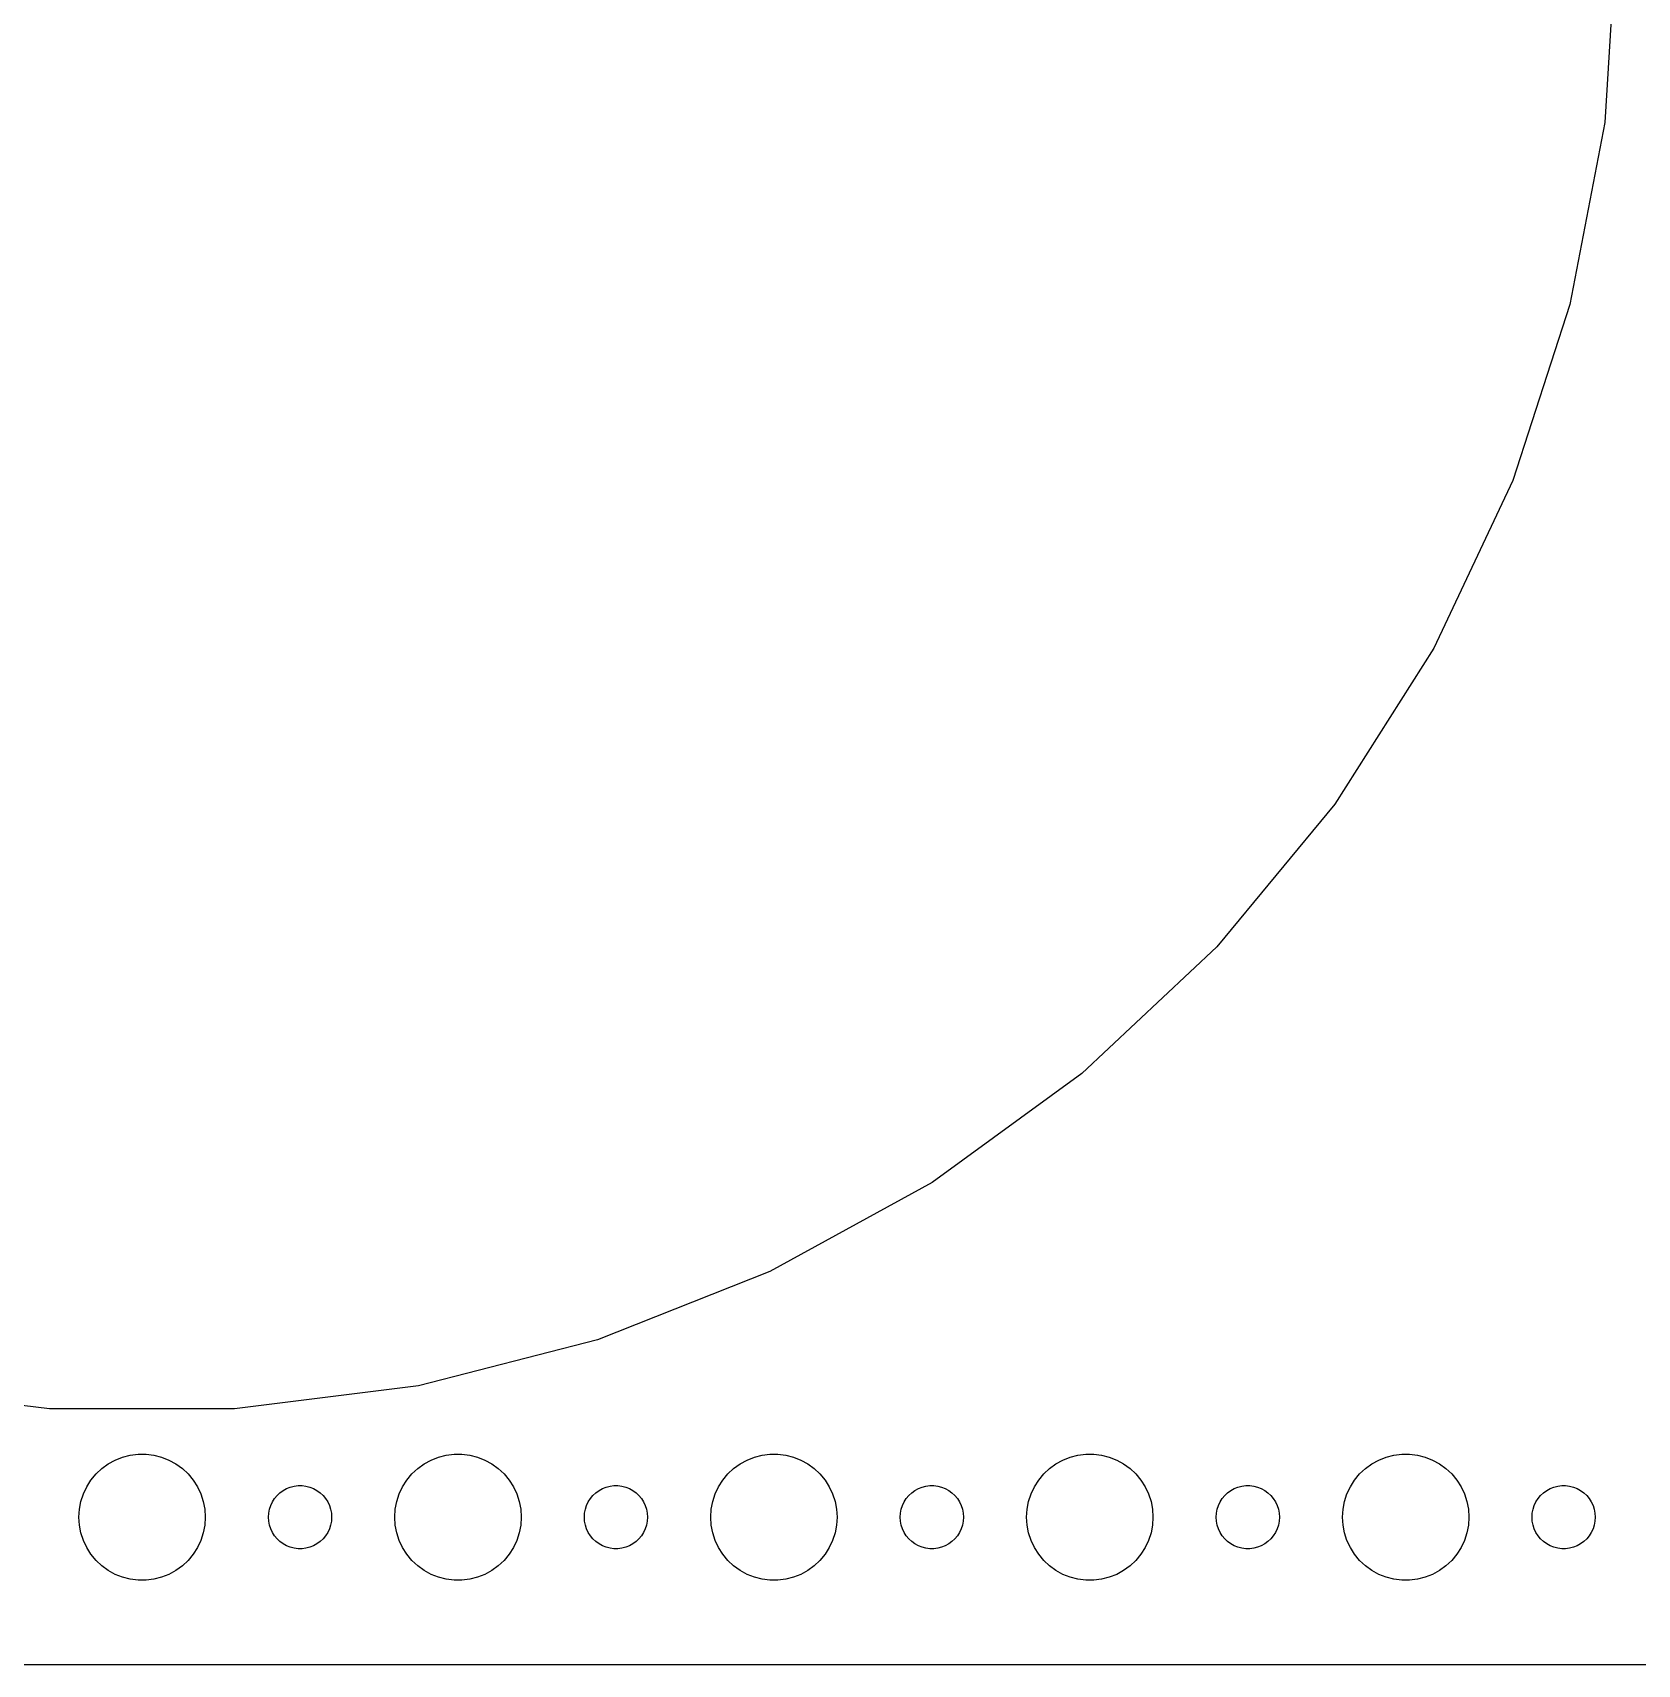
# Model space of a CAD drawing. Header units: metres. Extents: x -300 to 300, y -82 to 82.
# Drawn here: x -222.7 to -146.5, y -82 to -4.5 of the extents above; entities that cross this region are included whole.
import ezdxf

# ---------------------------------------------------------------- set-up
doc = ezdxf.new("R2010")
doc.units = ezdxf.units.M

msp = doc.modelspace()

# ---------------------------------------------------------------- linework, layer by layer
for p, q in [((-147.5, 0), (-148.052, -8.77332)), ((-148.052, -8.77332), (-149.699, -17.4083)), ((-149.699, -17.4083), (-152.416, -25.7687)), ((-152.416, -25.7687), (-156.159, -33.7227)), ((-156.159, -33.7227), (-160.869, -41.145)), ((-160.869, -41.145), (-166.472, -47.9183)), ((-166.472, -47.9183), (-172.88, -53.9359)), ((-172.88, -53.9359), (-179.992, -59.103)), ((-179.992, -59.103), (-187.695, -63.3379)), ((-187.695, -63.3379), (-195.869, -66.574)), ((-195.869, -66.574), (-204.383, -68.7601)), ((-221.895, -69.8619), (-230.617, -68.7601)), ((-204.383, -68.7601), (-213.105, -69.8619)), ((-213.105, -69.8619), (-221.895, -69.8619)), ((-218.427, -72.1468), (-218.062, -72.0531)), ((-218.062, -72.0531), (-217.688, -72.0059)), ((-217.688, -72.0059), (-217.312, -72.0059)), ((-217.312, -72.0059), (-216.938, -72.0531)), ((-216.938, -72.0531), (-216.573, -72.1468)), ((-203.427, -72.1468), (-203.062, -72.0531)), ((-203.062, -72.0531), (-202.688, -72.0059)), ((-202.688, -72.0059), (-202.312, -72.0059)), ((-202.312, -72.0059), (-201.938, -72.0531)), ((-201.938, -72.0531), (-201.573, -72.1468)), ((-188.427, -72.1468), (-188.062, -72.0531)), ((-188.062, -72.0531), (-187.688, -72.0059)), ((-187.688, -72.0059), (-187.312, -72.0059)), ((-187.312, -72.0059), (-186.938, -72.0531)), ((-186.938, -72.0531), (-186.573, -72.1468)), ((-173.427, -72.1468), (-173.062, -72.0531)), ((-173.062, -72.0531), (-172.688, -72.0059)), ((-172.688, -72.0059), (-172.312, -72.0059)), ((-172.312, -72.0059), (-171.938, -72.0531)), ((-171.938, -72.0531), (-171.573, -72.1468)), ((-158.427, -72.1468), (-158.062, -72.0531)), ((-158.062, -72.0531), (-157.688, -72.0059)), ((-157.688, -72.0059), (-157.312, -72.0059)), ((-157.312, -72.0059), (-156.938, -72.0531)), ((-156.938, -72.0531), (-156.573, -72.1468)), ((-219.687, -72.9464), (-219.412, -72.6885)), ((-219.412, -72.6885), (-219.107, -72.467)), ((-219.107, -72.467), (-218.777, -72.2855)), ((-218.777, -72.2855), (-218.427, -72.1468)), ((-216.573, -72.1468), (-216.223, -72.2855)), ((-216.223, -72.2855), (-215.893, -72.467)), ((-215.893, -72.467), (-215.588, -72.6885)), ((-215.588, -72.6885), (-215.313, -72.9464)), ((-204.687, -72.9464), (-204.412, -72.6885)), ((-204.412, -72.6885), (-204.107, -72.467)), ((-204.107, -72.467), (-203.777, -72.2855)), ((-203.777, -72.2855), (-203.427, -72.1468)), ((-201.573, -72.1468), (-201.223, -72.2855)), ((-201.223, -72.2855), (-200.893, -72.467)), ((-200.893, -72.467), (-200.588, -72.6885)), ((-200.588, -72.6885), (-200.313, -72.9464)), ((-189.687, -72.9464), (-189.412, -72.6885)), ((-189.412, -72.6885), (-189.107, -72.467)), ((-189.107, -72.467), (-188.777, -72.2855)), ((-188.777, -72.2855), (-188.427, -72.1468)), ((-186.573, -72.1468), (-186.223, -72.2855)), ((-186.223, -72.2855), (-185.893, -72.467)), ((-185.893, -72.467), (-185.588, -72.6885)), ((-185.588, -72.6885), (-185.313, -72.9464)), ((-174.687, -72.9464), (-174.412, -72.6885)), ((-174.412, -72.6885), (-174.107, -72.467)), ((-174.107, -72.467), (-173.777, -72.2855)), ((-173.777, -72.2855), (-173.427, -72.1468)), ((-171.573, -72.1468), (-171.223, -72.2855)), ((-171.223, -72.2855), (-170.893, -72.467)), ((-170.893, -72.467), (-170.588, -72.6885)), ((-170.588, -72.6885), (-170.313, -72.9464)), ((-159.687, -72.9464), (-159.412, -72.6885)), ((-159.412, -72.6885), (-159.107, -72.467)), ((-159.107, -72.467), (-158.777, -72.2855)), ((-158.777, -72.2855), (-158.427, -72.1468)), ((-156.573, -72.1468), (-156.223, -72.2855)), ((-156.223, -72.2855), (-155.893, -72.467)), ((-155.893, -72.467), (-155.588, -72.6885)), ((-155.588, -72.6885), (-155.313, -72.9464)), ((-220.289, -73.8956), (-220.129, -73.5547)), ((-220.129, -73.5547), (-219.927, -73.2366)), ((-219.927, -73.2366), (-219.687, -72.9464)), ((-215.313, -72.9464), (-215.073, -73.2366)), ((-215.073, -73.2366), (-214.871, -73.5547)), ((-214.871, -73.5547), (-214.711, -73.8956)), ((-210.639, -73.6428), (-210.464, -73.5734)), ((-210.464, -73.5734), (-210.281, -73.5266)), ((-210.281, -73.5266), (-210.094, -73.503)), ((-210.094, -73.503), (-209.906, -73.503)), ((-209.906, -73.503), (-209.719, -73.5266)), ((-209.719, -73.5266), (-209.536, -73.5734)), ((-209.536, -73.5734), (-209.361, -73.6428)), ((-205.289, -73.8956), (-205.129, -73.5547)), ((-205.129, -73.5547), (-204.927, -73.2366)), ((-204.927, -73.2366), (-204.687, -72.9464)), ((-200.313, -72.9464), (-200.073, -73.2366)), ((-200.073, -73.2366), (-199.871, -73.5547)), ((-199.871, -73.5547), (-199.711, -73.8956)), ((-195.639, -73.6428), (-195.464, -73.5734)), ((-195.464, -73.5734), (-195.281, -73.5266)), ((-195.281, -73.5266), (-195.094, -73.503)), ((-195.094, -73.503), (-194.906, -73.503)), ((-194.906, -73.503), (-194.719, -73.5266)), ((-194.719, -73.5266), (-194.536, -73.5734)), ((-194.536, -73.5734), (-194.361, -73.6428)), ((-190.289, -73.8956), (-190.129, -73.5547)), ((-190.129, -73.5547), (-189.927, -73.2366)), ((-189.927, -73.2366), (-189.687, -72.9464)), ((-185.313, -72.9464), (-185.073, -73.2366)), ((-185.073, -73.2366), (-184.871, -73.5547)), ((-184.871, -73.5547), (-184.711, -73.8956)), ((-180.639, -73.6428), (-180.464, -73.5734)), ((-180.464, -73.5734), (-180.281, -73.5266)), ((-180.281, -73.5266), (-180.094, -73.503)), ((-180.094, -73.503), (-179.906, -73.503)), ((-179.906, -73.503), (-179.719, -73.5266)), ((-179.719, -73.5266), (-179.536, -73.5734)), ((-179.536, -73.5734), (-179.361, -73.6428)), ((-175.289, -73.8956), (-175.129, -73.5547)), ((-175.129, -73.5547), (-174.927, -73.2366)), ((-174.927, -73.2366), (-174.687, -72.9464)), ((-170.313, -72.9464), (-170.073, -73.2366)), ((-170.073, -73.2366), (-169.871, -73.5547)), ((-169.871, -73.5547), (-169.711, -73.8956)), ((-165.639, -73.6428), (-165.464, -73.5734)), ((-165.464, -73.5734), (-165.281, -73.5266)), ((-165.281, -73.5266), (-165.094, -73.503)), ((-165.094, -73.503), (-164.906, -73.503)), ((-164.906, -73.503), (-164.719, -73.5266)), ((-164.719, -73.5266), (-164.536, -73.5734)), ((-164.536, -73.5734), (-164.361, -73.6428)), ((-160.289, -73.8956), (-160.129, -73.5547)), ((-160.129, -73.5547), (-159.927, -73.2366)), ((-159.927, -73.2366), (-159.687, -72.9464)), ((-155.313, -72.9464), (-155.073, -73.2366)), ((-155.073, -73.2366), (-154.871, -73.5547)), ((-154.871, -73.5547), (-154.711, -73.8956)), ((-150.639, -73.6428), (-150.464, -73.5734)), ((-150.464, -73.5734), (-150.281, -73.5266)), ((-150.281, -73.5266), (-150.094, -73.503)), ((-150.094, -73.503), (-149.906, -73.503)), ((-149.906, -73.503), (-149.719, -73.5266)), ((-149.719, -73.5266), (-149.536, -73.5734)), ((-149.536, -73.5734), (-149.361, -73.6428)), ((-220.476, -74.624), (-220.406, -74.2539)), ((-220.406, -74.2539), (-220.289, -73.8956)), ((-214.711, -73.8956), (-214.594, -74.2539)), ((-214.594, -74.2539), (-214.524, -74.624)), ((-211.395, -74.4478), (-211.314, -74.2774)), ((-211.314, -74.2774), (-211.214, -74.1183)), ((-211.214, -74.1183), (-211.093, -73.9732)), ((-211.093, -73.9732), (-210.956, -73.8442)), ((-210.956, -73.8442), (-210.804, -73.7335)), ((-210.804, -73.7335), (-210.639, -73.6428)), ((-209.361, -73.6428), (-209.196, -73.7335)), ((-209.196, -73.7335), (-209.044, -73.8442)), ((-209.044, -73.8442), (-208.907, -73.9732)), ((-208.907, -73.9732), (-208.786, -74.1183)), ((-208.786, -74.1183), (-208.686, -74.2774)), ((-208.686, -74.2774), (-208.605, -74.4478)), ((-205.476, -74.624), (-205.406, -74.2539)), ((-205.406, -74.2539), (-205.289, -73.8956)), ((-199.711, -73.8956), (-199.594, -74.2539)), ((-199.594, -74.2539), (-199.524, -74.624)), ((-196.395, -74.4478), (-196.314, -74.2774)), ((-196.314, -74.2774), (-196.214, -74.1183)), ((-196.214, -74.1183), (-196.093, -73.9732)), ((-196.093, -73.9732), (-195.956, -73.8442)), ((-195.956, -73.8442), (-195.804, -73.7335)), ((-195.804, -73.7335), (-195.639, -73.6428)), ((-194.361, -73.6428), (-194.196, -73.7335)), ((-194.196, -73.7335), (-194.044, -73.8442)), ((-194.044, -73.8442), (-193.907, -73.9732)), ((-193.907, -73.9732), (-193.786, -74.1183)), ((-193.786, -74.1183), (-193.686, -74.2774)), ((-193.686, -74.2774), (-193.605, -74.4478)), ((-190.476, -74.624), (-190.406, -74.2539)), ((-190.406, -74.2539), (-190.289, -73.8956)), ((-184.711, -73.8956), (-184.594, -74.2539)), ((-184.594, -74.2539), (-184.524, -74.624)), ((-181.395, -74.4478), (-181.314, -74.2774)), ((-181.314, -74.2774), (-181.214, -74.1183)), ((-181.214, -74.1183), (-181.093, -73.9732)), ((-181.093, -73.9732), (-180.956, -73.8442)), ((-180.956, -73.8442), (-180.804, -73.7335)), ((-180.804, -73.7335), (-180.639, -73.6428)), ((-179.361, -73.6428), (-179.196, -73.7335)), ((-179.196, -73.7335), (-179.044, -73.8442)), ((-179.044, -73.8442), (-178.907, -73.9732)), ((-178.907, -73.9732), (-178.786, -74.1183)), ((-178.786, -74.1183), (-178.686, -74.2774)), ((-178.686, -74.2774), (-178.605, -74.4478)), ((-175.476, -74.624), (-175.406, -74.2539)), ((-175.406, -74.2539), (-175.289, -73.8956)), ((-169.711, -73.8956), (-169.594, -74.2539)), ((-169.594, -74.2539), (-169.524, -74.624)), ((-166.395, -74.4478), (-166.314, -74.2774)), ((-166.314, -74.2774), (-166.214, -74.1183)), ((-166.214, -74.1183), (-166.093, -73.9732)), ((-166.093, -73.9732), (-165.956, -73.8442)), ((-165.956, -73.8442), (-165.804, -73.7335)), ((-165.804, -73.7335), (-165.639, -73.6428)), ((-164.361, -73.6428), (-164.196, -73.7335)), ((-164.196, -73.7335), (-164.044, -73.8442)), ((-164.044, -73.8442), (-163.907, -73.9732)), ((-163.907, -73.9732), (-163.786, -74.1183)), ((-163.786, -74.1183), (-163.686, -74.2774)), ((-163.686, -74.2774), (-163.605, -74.4478)), ((-160.476, -74.624), (-160.406, -74.2539)), ((-160.406, -74.2539), (-160.289, -73.8956)), ((-154.711, -73.8956), (-154.594, -74.2539)), ((-154.594, -74.2539), (-154.524, -74.624)), ((-151.395, -74.4478), (-151.314, -74.2774)), ((-151.314, -74.2774), (-151.214, -74.1183)), ((-151.214, -74.1183), (-151.093, -73.9732)), ((-151.093, -73.9732), (-150.956, -73.8442)), ((-150.956, -73.8442), (-150.804, -73.7335)), ((-150.804, -73.7335), (-150.639, -73.6428)), ((-149.361, -73.6428), (-149.196, -73.7335)), ((-149.196, -73.7335), (-149.044, -73.8442)), ((-149.044, -73.8442), (-148.907, -73.9732)), ((-148.907, -73.9732), (-148.786, -74.1183)), ((-148.786, -74.1183), (-148.686, -74.2774)), ((-148.686, -74.2774), (-148.605, -74.4478)), ((-220.5, -75), (-220.476, -74.624)), ((-220.476, -75.376), (-220.5, -75)), ((-214.524, -74.624), (-214.5, -75)), ((-214.5, -75), (-214.524, -75.376)), ((-211.5, -75), (-211.488, -74.812)), ((-211.488, -75.188), (-211.5, -75)), ((-211.488, -74.812), (-211.453, -74.627)), ((-211.453, -74.627), (-211.395, -74.4478)), ((-208.605, -74.4478), (-208.547, -74.627)), ((-208.547, -74.627), (-208.512, -74.812)), ((-208.512, -74.812), (-208.5, -75)), ((-208.5, -75), (-208.512, -75.188)), ((-205.5, -75), (-205.476, -74.624)), ((-205.476, -75.376), (-205.5, -75)), ((-199.524, -74.624), (-199.5, -75)), ((-199.5, -75), (-199.524, -75.376)), ((-196.5, -75), (-196.488, -74.812)), ((-196.488, -75.188), (-196.5, -75)), ((-196.488, -74.812), (-196.453, -74.627)), ((-196.453, -74.627), (-196.395, -74.4478)), ((-193.605, -74.4478), (-193.547, -74.627)), ((-193.547, -74.627), (-193.512, -74.812)), ((-193.512, -74.812), (-193.5, -75)), ((-193.5, -75), (-193.512, -75.188)), ((-190.5, -75), (-190.476, -74.624)), ((-190.476, -75.376), (-190.5, -75)), ((-184.524, -74.624), (-184.5, -75)), ((-184.5, -75), (-184.524, -75.376)), ((-181.5, -75), (-181.488, -74.812)), ((-181.488, -75.188), (-181.5, -75)), ((-181.488, -74.812), (-181.453, -74.627)), ((-181.453, -74.627), (-181.395, -74.4478)), ((-178.605, -74.4478), (-178.547, -74.627)), ((-178.547, -74.627), (-178.512, -74.812)), ((-178.512, -74.812), (-178.5, -75)), ((-178.5, -75), (-178.512, -75.188)), ((-175.5, -75), (-175.476, -74.624)), ((-175.476, -75.376), (-175.5, -75)), ((-169.524, -74.624), (-169.5, -75)), ((-169.5, -75), (-169.524, -75.376)), ((-166.5, -75), (-166.488, -74.812)), ((-166.488, -75.188), (-166.5, -75)), ((-166.488, -74.812), (-166.453, -74.627)), ((-166.453, -74.627), (-166.395, -74.4478)), ((-163.605, -74.4478), (-163.547, -74.627)), ((-163.547, -74.627), (-163.512, -74.812)), ((-163.512, -74.812), (-163.5, -75)), ((-163.5, -75), (-163.512, -75.188)), ((-160.5, -75), (-160.476, -74.624)), ((-160.476, -75.376), (-160.5, -75)), ((-154.524, -74.624), (-154.5, -75)), ((-154.5, -75), (-154.524, -75.376)), ((-151.5, -75), (-151.488, -74.812)), ((-151.488, -75.188), (-151.5, -75)), ((-151.488, -74.812), (-151.453, -74.627)), ((-151.453, -74.627), (-151.395, -74.4478)), ((-148.605, -74.4478), (-148.547, -74.627)), ((-148.547, -74.627), (-148.512, -74.812)), ((-148.512, -74.812), (-148.5, -75)), ((-148.5, -75), (-148.512, -75.188)), ((-220.406, -75.7461), (-220.476, -75.376)), ((-220.289, -76.1044), (-220.406, -75.7461)), ((-214.594, -75.7461), (-214.711, -76.1044)), ((-214.524, -75.376), (-214.594, -75.7461)), ((-211.453, -75.373), (-211.488, -75.188)), ((-211.395, -75.5522), (-211.453, -75.373)), ((-211.314, -75.7226), (-211.395, -75.5522)), ((-211.214, -75.8817), (-211.314, -75.7226)), ((-211.093, -76.0268), (-211.214, -75.8817)), ((-208.786, -75.8817), (-208.907, -76.0268)), ((-208.686, -75.7226), (-208.786, -75.8817)), ((-208.605, -75.5522), (-208.686, -75.7226)), ((-208.547, -75.373), (-208.605, -75.5522)), ((-208.512, -75.188), (-208.547, -75.373)), ((-205.406, -75.7461), (-205.476, -75.376)), ((-205.289, -76.1044), (-205.406, -75.7461)), ((-199.594, -75.7461), (-199.711, -76.1044)), ((-199.524, -75.376), (-199.594, -75.7461)), ((-196.453, -75.373), (-196.488, -75.188)), ((-196.395, -75.5522), (-196.453, -75.373)), ((-196.314, -75.7226), (-196.395, -75.5522)), ((-196.214, -75.8817), (-196.314, -75.7226)), ((-196.093, -76.0268), (-196.214, -75.8817)), ((-193.786, -75.8817), (-193.907, -76.0268)), ((-193.686, -75.7226), (-193.786, -75.8817)), ((-193.605, -75.5522), (-193.686, -75.7226)), ((-193.547, -75.373), (-193.605, -75.5522)), ((-193.512, -75.188), (-193.547, -75.373)), ((-190.406, -75.7461), (-190.476, -75.376)), ((-190.289, -76.1044), (-190.406, -75.7461)), ((-184.594, -75.7461), (-184.711, -76.1044)), ((-184.524, -75.376), (-184.594, -75.7461)), ((-181.453, -75.373), (-181.488, -75.188)), ((-181.395, -75.5522), (-181.453, -75.373)), ((-181.314, -75.7226), (-181.395, -75.5522)), ((-181.214, -75.8817), (-181.314, -75.7226)), ((-181.093, -76.0268), (-181.214, -75.8817)), ((-178.786, -75.8817), (-178.907, -76.0268)), ((-178.686, -75.7226), (-178.786, -75.8817)), ((-178.605, -75.5522), (-178.686, -75.7226)), ((-178.547, -75.373), (-178.605, -75.5522)), ((-178.512, -75.188), (-178.547, -75.373)), ((-175.406, -75.7461), (-175.476, -75.376)), ((-175.289, -76.1044), (-175.406, -75.7461)), ((-169.594, -75.7461), (-169.711, -76.1044)), ((-169.524, -75.376), (-169.594, -75.7461)), ((-166.453, -75.373), (-166.488, -75.188)), ((-166.395, -75.5522), (-166.453, -75.373)), ((-166.314, -75.7226), (-166.395, -75.5522)), ((-166.214, -75.8817), (-166.314, -75.7226)), ((-166.093, -76.0268), (-166.214, -75.8817)), ((-163.786, -75.8817), (-163.907, -76.0268)), ((-163.686, -75.7226), (-163.786, -75.8817)), ((-163.605, -75.5522), (-163.686, -75.7226)), ((-163.547, -75.373), (-163.605, -75.5522)), ((-163.512, -75.188), (-163.547, -75.373)), ((-160.406, -75.7461), (-160.476, -75.376)), ((-160.289, -76.1044), (-160.406, -75.7461)), ((-154.594, -75.7461), (-154.711, -76.1044)), ((-154.524, -75.376), (-154.594, -75.7461)), ((-151.453, -75.373), (-151.488, -75.188)), ((-151.395, -75.5522), (-151.453, -75.373)), ((-151.314, -75.7226), (-151.395, -75.5522)), ((-151.214, -75.8817), (-151.314, -75.7226)), ((-151.093, -76.0268), (-151.214, -75.8817)), ((-148.786, -75.8817), (-148.907, -76.0268)), ((-148.686, -75.7226), (-148.786, -75.8817)), ((-148.605, -75.5522), (-148.686, -75.7226)), ((-148.547, -75.373), (-148.605, -75.5522)), ((-148.512, -75.188), (-148.547, -75.373)), ((-220.129, -76.4453), (-220.289, -76.1044)), ((-219.927, -76.7634), (-220.129, -76.4453)), ((-214.871, -76.4453), (-215.073, -76.7634)), ((-214.711, -76.1044), (-214.871, -76.4453)), ((-210.956, -76.1558), (-211.093, -76.0268)), ((-210.804, -76.2665), (-210.956, -76.1558)), ((-210.639, -76.3572), (-210.804, -76.2665)), ((-210.464, -76.4266), (-210.639, -76.3572)), ((-210.281, -76.4734), (-210.464, -76.4266)), ((-210.094, -76.497), (-210.281, -76.4734)), ((-209.906, -76.497), (-210.094, -76.497)), ((-209.719, -76.4734), (-209.906, -76.497)), ((-209.536, -76.4266), (-209.719, -76.4734)), ((-209.361, -76.3572), (-209.536, -76.4266)), ((-209.196, -76.2665), (-209.361, -76.3572)), ((-209.044, -76.1558), (-209.196, -76.2665)), ((-208.907, -76.0268), (-209.044, -76.1558)), ((-205.129, -76.4453), (-205.289, -76.1044)), ((-204.927, -76.7634), (-205.129, -76.4453)), ((-199.871, -76.4453), (-200.073, -76.7634)), ((-199.711, -76.1044), (-199.871, -76.4453)), ((-195.956, -76.1558), (-196.093, -76.0268)), ((-195.804, -76.2665), (-195.956, -76.1558)), ((-195.639, -76.3572), (-195.804, -76.2665)), ((-195.464, -76.4266), (-195.639, -76.3572)), ((-195.281, -76.4734), (-195.464, -76.4266)), ((-195.094, -76.497), (-195.281, -76.4734)), ((-194.906, -76.497), (-195.094, -76.497)), ((-194.719, -76.4734), (-194.906, -76.497)), ((-194.536, -76.4266), (-194.719, -76.4734)), ((-194.361, -76.3572), (-194.536, -76.4266)), ((-194.196, -76.2665), (-194.361, -76.3572)), ((-194.044, -76.1558), (-194.196, -76.2665)), ((-193.907, -76.0268), (-194.044, -76.1558)), ((-190.129, -76.4453), (-190.289, -76.1044)), ((-189.927, -76.7634), (-190.129, -76.4453)), ((-184.871, -76.4453), (-185.073, -76.7634)), ((-184.711, -76.1044), (-184.871, -76.4453)), ((-180.956, -76.1558), (-181.093, -76.0268)), ((-180.804, -76.2665), (-180.956, -76.1558)), ((-180.639, -76.3572), (-180.804, -76.2665)), ((-180.464, -76.4266), (-180.639, -76.3572)), ((-180.281, -76.4734), (-180.464, -76.4266)), ((-180.094, -76.497), (-180.281, -76.4734)), ((-179.906, -76.497), (-180.094, -76.497)), ((-179.719, -76.4734), (-179.906, -76.497)), ((-179.536, -76.4266), (-179.719, -76.4734)), ((-179.361, -76.3572), (-179.536, -76.4266)), ((-179.196, -76.2665), (-179.361, -76.3572)), ((-179.044, -76.1558), (-179.196, -76.2665)), ((-178.907, -76.0268), (-179.044, -76.1558)), ((-175.129, -76.4453), (-175.289, -76.1044)), ((-174.927, -76.7634), (-175.129, -76.4453)), ((-169.871, -76.4453), (-170.073, -76.7634)), ((-169.711, -76.1044), (-169.871, -76.4453)), ((-165.956, -76.1558), (-166.093, -76.0268)), ((-165.804, -76.2665), (-165.956, -76.1558)), ((-165.639, -76.3572), (-165.804, -76.2665)), ((-165.464, -76.4266), (-165.639, -76.3572)), ((-165.281, -76.4734), (-165.464, -76.4266)), ((-165.094, -76.497), (-165.281, -76.4734)), ((-164.906, -76.497), (-165.094, -76.497)), ((-164.719, -76.4734), (-164.906, -76.497)), ((-164.536, -76.4266), (-164.719, -76.4734)), ((-164.361, -76.3572), (-164.536, -76.4266)), ((-164.196, -76.2665), (-164.361, -76.3572)), ((-164.044, -76.1558), (-164.196, -76.2665)), ((-163.907, -76.0268), (-164.044, -76.1558)), ((-160.129, -76.4453), (-160.289, -76.1044)), ((-159.927, -76.7634), (-160.129, -76.4453)), ((-154.871, -76.4453), (-155.073, -76.7634)), ((-154.711, -76.1044), (-154.871, -76.4453)), ((-150.956, -76.1558), (-151.093, -76.0268)), ((-150.804, -76.2665), (-150.956, -76.1558)), ((-150.639, -76.3572), (-150.804, -76.2665)), ((-150.464, -76.4266), (-150.639, -76.3572)), ((-150.281, -76.4734), (-150.464, -76.4266)), ((-150.094, -76.497), (-150.281, -76.4734)), ((-149.906, -76.497), (-150.094, -76.497)), ((-149.719, -76.4734), (-149.906, -76.497)), ((-149.536, -76.4266), (-149.719, -76.4734)), ((-149.361, -76.3572), (-149.536, -76.4266)), ((-149.196, -76.2665), (-149.361, -76.3572)), ((-149.044, -76.1558), (-149.196, -76.2665)), ((-148.907, -76.0268), (-149.044, -76.1558)), ((-219.687, -77.0536), (-219.927, -76.7634)), ((-219.412, -77.3115), (-219.687, -77.0536)), ((-219.107, -77.533), (-219.412, -77.3115)), ((-215.588, -77.3115), (-215.893, -77.533)), ((-215.313, -77.0536), (-215.588, -77.3115)), ((-215.073, -76.7634), (-215.313, -77.0536)), ((-204.687, -77.0536), (-204.927, -76.7634)), ((-204.412, -77.3115), (-204.687, -77.0536)), ((-204.107, -77.533), (-204.412, -77.3115)), ((-200.588, -77.3115), (-200.893, -77.533)), ((-200.313, -77.0536), (-200.588, -77.3115)), ((-200.073, -76.7634), (-200.313, -77.0536)), ((-189.687, -77.0536), (-189.927, -76.7634)), ((-189.412, -77.3115), (-189.687, -77.0536)), ((-189.107, -77.533), (-189.412, -77.3115)), ((-185.588, -77.3115), (-185.893, -77.533)), ((-185.313, -77.0536), (-185.588, -77.3115)), ((-185.073, -76.7634), (-185.313, -77.0536)), ((-174.687, -77.0536), (-174.927, -76.7634)), ((-174.412, -77.3115), (-174.687, -77.0536)), ((-174.107, -77.533), (-174.412, -77.3115)), ((-170.588, -77.3115), (-170.893, -77.533)), ((-170.313, -77.0536), (-170.588, -77.3115)), ((-170.073, -76.7634), (-170.313, -77.0536)), ((-159.687, -77.0536), (-159.927, -76.7634)), ((-159.412, -77.3115), (-159.687, -77.0536)), ((-159.107, -77.533), (-159.412, -77.3115)), ((-155.588, -77.3115), (-155.893, -77.533)), ((-155.313, -77.0536), (-155.588, -77.3115)), ((-155.073, -76.7634), (-155.313, -77.0536)), ((-218.777, -77.7145), (-219.107, -77.533)), ((-218.427, -77.8532), (-218.777, -77.7145)), ((-218.062, -77.9469), (-218.427, -77.8532)), ((-217.688, -77.9941), (-218.062, -77.9469)), ((-217.312, -77.9941), (-217.688, -77.9941)), ((-216.938, -77.9469), (-217.312, -77.9941)), ((-216.573, -77.8532), (-216.938, -77.9469)), ((-216.223, -77.7145), (-216.573, -77.8532)), ((-215.893, -77.533), (-216.223, -77.7145)), ((-203.777, -77.7145), (-204.107, -77.533)), ((-203.427, -77.8532), (-203.777, -77.7145)), ((-203.062, -77.9469), (-203.427, -77.8532)), ((-202.688, -77.9941), (-203.062, -77.9469)), ((-202.312, -77.9941), (-202.688, -77.9941)), ((-201.938, -77.9469), (-202.312, -77.9941)), ((-201.573, -77.8532), (-201.938, -77.9469)), ((-201.223, -77.7145), (-201.573, -77.8532)), ((-200.893, -77.533), (-201.223, -77.7145)), ((-188.777, -77.7145), (-189.107, -77.533)), ((-188.427, -77.8532), (-188.777, -77.7145)), ((-188.062, -77.9469), (-188.427, -77.8532)), ((-187.688, -77.9941), (-188.062, -77.9469)), ((-187.312, -77.9941), (-187.688, -77.9941)), ((-186.938, -77.9469), (-187.312, -77.9941)), ((-186.573, -77.8532), (-186.938, -77.9469)), ((-186.223, -77.7145), (-186.573, -77.8532)), ((-185.893, -77.533), (-186.223, -77.7145)), ((-173.777, -77.7145), (-174.107, -77.533)), ((-173.427, -77.8532), (-173.777, -77.7145)), ((-173.062, -77.9469), (-173.427, -77.8532)), ((-172.688, -77.9941), (-173.062, -77.9469)), ((-172.312, -77.9941), (-172.688, -77.9941)), ((-171.938, -77.9469), (-172.312, -77.9941)), ((-171.573, -77.8532), (-171.938, -77.9469)), ((-171.223, -77.7145), (-171.573, -77.8532)), ((-170.893, -77.533), (-171.223, -77.7145)), ((-158.777, -77.7145), (-159.107, -77.533)), ((-158.427, -77.8532), (-158.777, -77.7145)), ((-158.062, -77.9469), (-158.427, -77.8532)), ((-157.688, -77.9941), (-158.062, -77.9469)), ((-157.312, -77.9941), (-157.688, -77.9941)), ((-156.938, -77.9469), (-157.312, -77.9941)), ((-156.573, -77.8532), (-156.938, -77.9469)), ((-156.223, -77.7145), (-156.573, -77.8532)), ((-155.893, -77.533), (-156.223, -77.7145)), ((-294.814, -81.9901), (294.814, -81.9901))]:
    msp.add_line(p, q)

doc.saveas('drawing.dxf')
